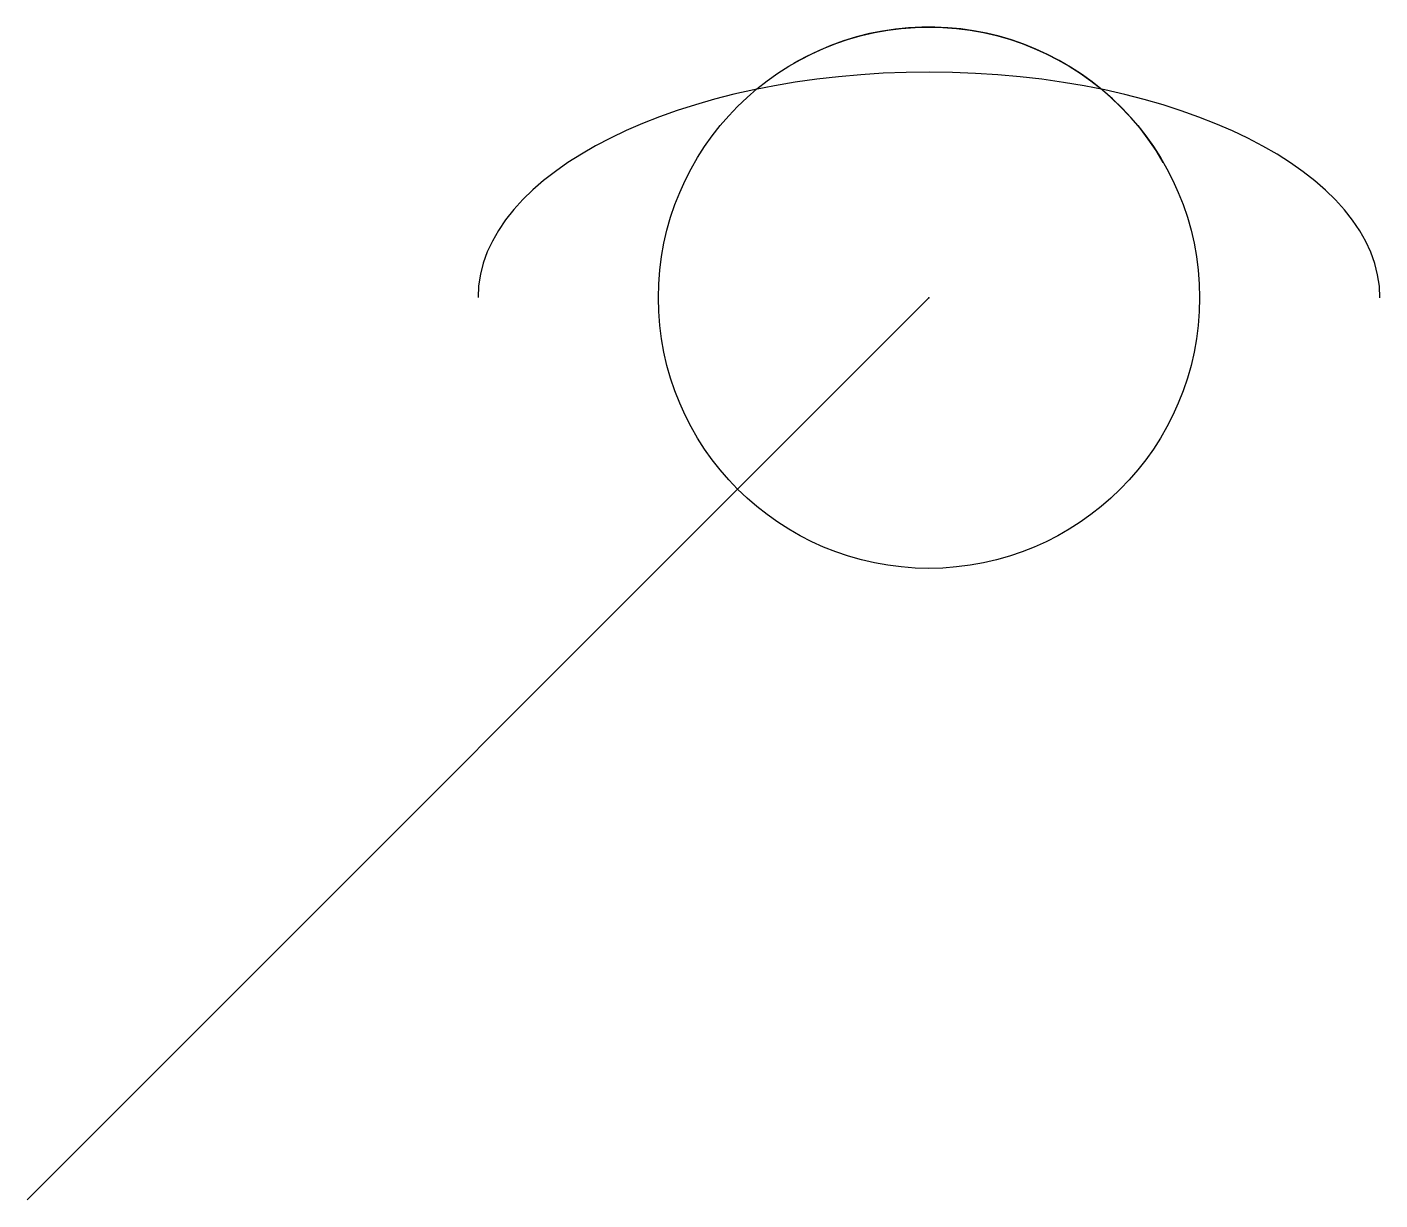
# Model space of a CAD drawing. Header units: metres. Extents: x 0 to 15, y 0 to 13.
import ezdxf

# ---------------------------------------------------------------- set-up
doc = ezdxf.new("R2010")
doc.units = ezdxf.units.M
doc.layers.add('ENTITY', color=2, linetype='Continuous')

msp = doc.modelspace()

# ---------------------------------------------------------------- linework, layer by layer
at = {"layer": 'ENTITY'}
msp.add_line((0, 0), (10, 10), dxfattribs=at)
msp.add_circle((10, 10), 3, dxfattribs=at)
msp.add_arc((10, 10), 3, 30, 120, dxfattribs=at)
msp.add_ellipse((10, 10), major_axis=(5, 0), ratio=0.5, start_param=0, end_param=3.14, dxfattribs=at)
msp.add_point((10, 10), dxfattribs=at)

doc.saveas('drawing.dxf')
